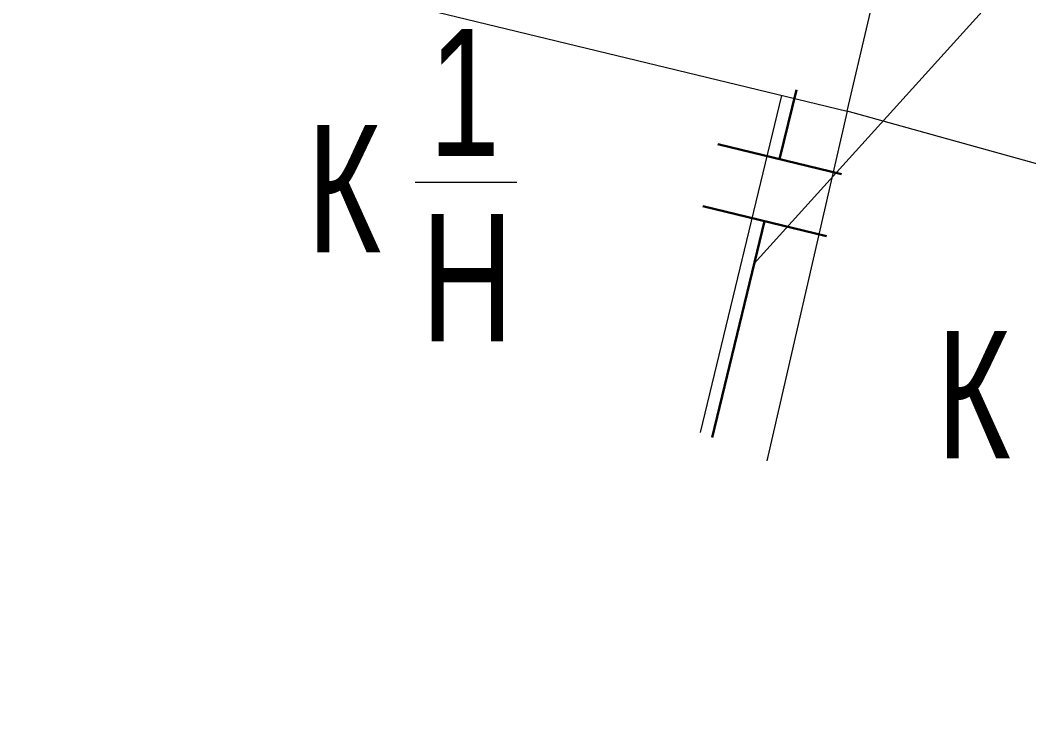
# Model space of a CAD drawing. Extents: x 10098 to 11902, y 8648 to 10202.
# Drawn here: x 11389.38 to 11397.31, y 9031.63 to 9037.25 of the extents above; entities that cross this region are included whole.
import ezdxf

# ---------------------------------------------------------------- set-up
doc = ezdxf.new("R2010")
doc.units = 0
doc.layers.add('20_Строения', color=7, linetype='Continuous')
doc.layers.add('Подписи_зданий', color=7, linetype='Continuous')
doc.layers.add('5_Газопровод', color=16, linetype='Continuous', lineweight=30)
doc.styles.add('mggt', font='russian_1251.shx', dxfattribs={"width": 0.75, "oblique": 18, "height": 1})

msp = doc.modelspace()

# ---------------------------------------------------------------- linework, layer by layer
at = {"layer": '20_Строения', "color": 8, "linetype": 'Continuous', "lineweight": 15}
for points in [[(11386.4297, 9038.8205), (11395.8772, 9036.5349), (11397.2377, 9042.3279)], [(11386.1506, 9037.6669), (11386.4297, 9038.8205), (11395.8772, 9036.5349)], [(11394.7236, 9034.0104), (11395.3644, 9036.659)], [(11413.5256, 9031.6326), (11395.8772, 9036.5349)]]:
    msp.add_lwpolyline(points, dxfattribs=at)
at = {"layer": '20_Строения', "color": 8, "linetype": 'Continuous', "lineweight": 15, "flags": 128}
msp.add_lwpolyline([(11395.8772, 9036.5349), (11395.2461, 9033.7875)], dxfattribs=at)
at = {"layer": '5_Газопровод', "color": 8, "linetype": 'Continuous', "lineweight": 30}
for p, q in [((11395.3459, 9036.1571), (11395.478, 9036.7033)), ((11395.8318, 9036.0395), (11394.8599, 9036.2747)), ((11395.7143, 9035.5536), (11394.7423, 9035.7887)), ((11394.8168, 9033.9702), (11395.2283, 9035.6711))]:
    msp.add_line(p, q, dxfattribs=at)
at = {"layer": '5_Газопровод', "color": 8, "linetype": 'Continuous', "lineweight": 15}
msp.add_lwpolyline([(11395.1474, 9035.3368), (11397.3883, 9037.8176), (11405.4021, 9035.7622)], dxfattribs=at)
at = {"layer": 'Подписи_зданий', "color": 8, "linetype": 'Continuous', "lineweight": 15}
msp.add_line((11392.4798, 9035.9765), (11393.2798, 9035.9765), dxfattribs=at)

# ---------------------------------------------------------------- texts
at = {"layer": 'Подписи_зданий', "color": 8, "linetype": 'Continuous', "lineweight": 15, "style": 'mggt', "width": 0.75}
for s, p in [('1', (11392.5905, 9036.1824)), ('К', (11391.6295, 9035.4258)), ('Н', (11392.5295, 9034.7265)), ('К', (11396.5794, 9033.8058))]:
    msp.add_text(s, height=1, dxfattribs=at).set_placement(p)

doc.saveas('drawing.dxf')
